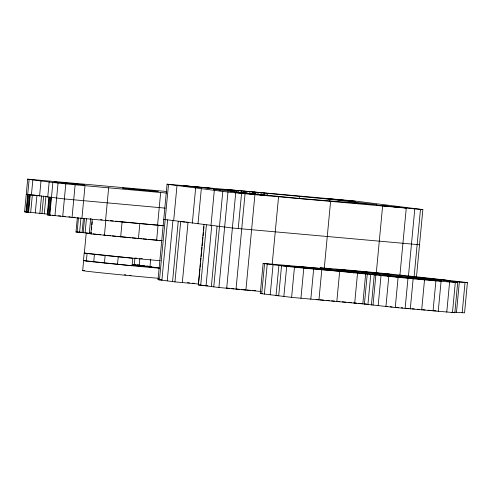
<?xml version="1.0" encoding="UTF-8"?>
<svg xmlns="http://www.w3.org/2000/svg" width="492" height="492" viewBox="0 0 492 492"><rect width="100%" height="100%" fill="white"/><g stroke="black" fill="none" stroke-linecap="round" stroke-linejoin="round"><path stroke-width="0.74" d="M47.244 214.075L24.6 211.812L27.687 179.15L166.616 191.468M26.045 212.07L29.133 179.408L27.687 179.15M26.439 212.12L28.106 194.531M27.318 212.23L28.979 194.648M28.192 212.347L29.852 194.758M28.591 212.396L30.252 194.807L32.337 194.998L30.676 212.587M31.414 194.961L32.841 179.887M35.27 212.999L36.931 195.41M39.581 196.013L41.002 180.939M39.858 213.411L41.525 195.828M41.949 213.602L43.61 196.013M44.292 213.811L45.953 196.228M47.742 197.064L49.169 181.991M163.695 225.723L72.047 217.439L47.244 214.801L48.905 197.212M47.644 214.85L49.305 197.267M48.517 214.967L50.178 197.378M49.391 215.078L51.057 197.489M49.79 215.127L52.878 182.47L29.133 179.408M54.95 215.724L58.038 183.061L52.878 182.47M62.712 216.529L65.799 183.867L58.038 183.061M72.047 217.439L75.135 184.777L65.799 183.867M91.371 233.559L75.996 231.947L77.349 217.624M77.121 232.064L78.474 217.741M79.593 232.322L80.946 217.999M81.918 218.356L85.005 185.693L166.782 193.061M82.072 232.581L83.425 218.263M83.197 232.698L84.55 218.38M85.098 232.9L86.451 218.577M158.547 278.294A49.956 0.609 5.4 0 1 85.424 271.067L82.668 270.655L83.622 260.606L132.077 265.748L132.791 258.208L84.335 253.066L86.235 232.968L88.984 233.386A49.956 0.609 5.4 0 0 91.573 233.7M86.371 261.018L87.084 253.485L84.181 253.023L83.468 260.563L86.371 261.018A49.956 0.609 5.4 0 0 159.494 268.245M89.28 233.337L90.633 219.02M161.806 240.742L90.842 233.86L92.195 219.537M91.106 233.866L91.248 232.359M91.53 229.34L91.746 227.083M91.961 224.819L92.244 221.806M93.72 261.879L94.433 254.346M105.559 220.484L108.646 187.821M104.427 235.287L105.848 220.207L108.062 220.428M104.415 263.017L105.128 255.483M117.514 264.339L118.228 256.799M120.663 236.904L122.09 221.831L115.442 221.166M159.316 267.955L134.291 264.733L134.937 257.949M138.436 238.608L139.863 223.534L163.227 225.668M139.193 265.36L139.833 258.577M149.974 266.75L150.687 259.216M157.575 225.17L160.663 192.507M156.628 240.287L158.049 225.213M198.528 284.025L174.968 281.904L158.043 279.653L167.071 184.18L354.197 200.933L422.849 209.586L416.423 277.58M159.488 279.911L168.51 184.438L167.071 184.18M161.905 280.219L167.606 219.924M167.225 280.907L172.926 220.613M173.67 220.705L176.997 185.533M172.551 281.59L178.245 221.295M174.968 281.904L180.669 221.609L185.084 222.003M182.329 282.568L188.03 222.273L186.56 222.138M192.329 223.11L195.656 187.938M197.993 223.842L201.32 188.67M261.147 291.504L218.928 287.5L198.294 284.911L203.989 224.61M198.676 282.5L199.973 268.761M200.121 267.236L200.478 263.417M200.625 261.892L200.982 258.079M201.13 256.547L201.997 247.39M202.138 245.865L202.427 242.814M202.569 241.283L202.932 237.47M203.079 235.945L203.436 232.126M203.583 230.6L203.94 226.781M200.711 285.225L206.412 224.924M210.988 225.514L214.315 190.343M206.031 285.907L211.732 225.613M220.035 190.933L220.182 189.402L230.711 190.183L230.563 191.714M211.351 286.596L217.052 226.295M213.768 286.904L222.796 191.437L168.51 184.438M218.928 287.5L227.956 192.028L222.796 191.437M231.271 191.529L231.412 189.998M232.15 191.597L232.292 190.072M234.081 191.757L234.223 190.226M226.695 288.3L235.717 192.833L227.956 192.028M236.012 191.911L236.16 190.379M236.892 191.978L237.039 190.453L329.911 199.272L376.743 204.666L299.677 198.522L241.461 192.593L213.331 189.254L220.182 189.402M238.159 192.876L238.374 190.582M241.172 192.397L241.32 190.865M238.233 228.577L241.56 193.399M244.044 193.442L244.26 191.148M236.025 289.216L245.053 193.743L235.717 192.833M245.453 192.809L245.6 191.277M246.72 193.7L246.935 191.406M249.739 193.221L249.881 191.695M252.605 194.272L252.827 191.978M253.946 194.401L254.161 192.108M254.118 194.42L254.333 192.126M254.493 194.469L254.708 192.175M254.936 193.756L255.084 192.224M245.895 290.126L254.917 194.66L422.849 209.586M255.108 193.774L255.256 192.249M257.931 194.795L258.146 192.501M260.908 195.06L261.123 192.766M263.958 195.33L264.179 193.036M267.088 195.613L267.31 193.319M467.4 282.703L446.066 280.981L457.689 282.549L454.836 312.697L395.261 307.506L362.825 303.884L291.608 297.371L260.28 293.533L263.128 263.386L331.749 269.364L320.132 267.796C368.84 271.59 417.45 276.652 465.955 282.445L467.4 282.703L464.553 312.851L455.057 312.174M261.719 293.792L264.573 263.644L263.128 263.386M264.37 294.13L267.224 263.983M272.137 264.782L278.564 196.788M270.2 294.886L273.054 264.733M276.03 295.637L278.884 265.489M278.681 295.975L281.535 265.828L264.573 263.644M283.841 296.571L286.695 266.424L281.535 265.828M299.265 198.596L299.48 196.302M291.608 297.371L294.456 267.224L286.695 266.424M300.938 298.287L303.792 268.134L294.456 267.224M310.809 299.197L313.656 269.05C361.725 272.937 409.559 279.302 457.689 282.549M318.939 299.929L321.786 269.782M329.689 201.566L329.911 199.272M324.228 268.706L330.581 201.474M327.334 270.692L327.481 269.185M336.817 301.541L339.664 271.393M355.076 203.424L355.218 201.892M353.459 273.048L353.6 271.541M354.701 303.152L357.549 273.005M362.825 303.884L365.679 273.737M364.418 304.093L367.266 273.946M367.918 304.542L370.765 274.395M371.411 304.991L374.264 274.844M373.004 305.2L375.851 275.053M376.318 272.63L382.598 206.16M379.578 275.403L379.719 273.89M378.163 305.79L381.011 275.643M385.925 306.596L388.778 276.449M395.261 307.506L398.108 277.359M399.885 275.52L406.244 208.288M405.131 308.423L407.979 278.275M408.421 276.264L414.781 209.032M409.615 278.109L409.756 276.596L297.445 266.48L308.263 267.876L280.594 265.403L320.772 269.487L433.077 279.604L422.265 278.214L449.934 280.686L409.756 276.596M410.303 308.89L413.151 278.736M414.049 277.47L420.476 209.475M421.681 309.911L424.528 279.763M433.058 310.938L435.912 280.791M438.231 311.405L441.084 281.258M446.767 312.149L449.614 281.996M452.468 312.592L455.315 282.439M456.484 312.297L459.331 282.15M462.179 312.74L465.026 282.592M82.668 270.655L84.618 270.625M90.633 218.712L91.075 218.725M75.996 231.947L81.346 232.181M90.842 233.86L91.684 233.878M24.6 211.812L28.395 212.034M419.522 244.758L232.39 228.005L163.744 219.352M158.043 279.653L161.843 279.874M260.28 293.533L262.648 293.644M89.501 233.017L90.823 233.091M252.654 290.501L255.465 290.649L254.635 290.52M278.546 295.606L277.74 295.551L278.398 295.637M237.039 190.453L225.791 189.549L230.711 190.183M250.489 290.329L246.935 290.022M433.919 310.729L436.035 310.913M140.798 258.564L142.219 258.687M33.105 195.066L36.168 195.342M38.462 195.552L39.993 195.687M165.361 208.134L64.378 198.94L26.261 194.223M47.244 214.801L50.861 215.127M52.392 215.262L55.455 215.539M58.517 215.816L60.602 216.006M62.951 216.216L65.159 216.418M68.849 216.751L70.325 216.88M73.861 217.2L75.03 217.304M198.294 284.911L204.186 285.44M205.656 285.575L207.864 285.772M320.194 299.843L323.988 300.182M326.264 300.384L329.296 300.661M331.571 300.864L334.603 301.141M336.879 301.344L339.911 301.614M342.186 301.824L345.974 302.162M348.25 302.365L351.288 302.642M353.57 302.844L356.608 303.121M358.883 303.324L362.684 303.669M364.203 303.804L366.478 304.013M395.383 307.26L398.342 307.525M401.3 307.789L402.825 307.93M406.65 308.275L408.944 308.478M412.007 308.755L414.301 308.964M417.364 309.234L419.658 309.443M422.714 309.72L425.008 309.929M428.046 310.2L430.998 310.464M135.411 258.072L136.751 258.189M192.723 283.164L194.648 283.343M241.689 289.548L245.533 289.899M245.053 193.743L254.917 194.66M75.135 184.777L85.005 185.693M303.792 268.134L313.656 269.05M132.354 264.936L151.462 266.947L131.967 265.348M129.654 275.268L131.02 275.397M187.526 282.672L189.488 282.863M239.727 289.358L236.258 289.025M122.09 221.831L139.863 223.534M134.291 264.733L135.749 264.868M137.207 265.01L140.122 265.293M142.305 265.502L143.762 265.643M146.678 265.926L148.129 266.067M124.408 274.751L125.927 274.905M390.279 306.774L392.13 306.953M110.276 220.65L113.228 220.945M231.369 288.533L234.014 288.804M387.77 306.522L385.353 306.258M100.565 219.653L102.078 219.813M229.383 288.318L226.861 288.035M451.804 312.236L454.836 312.697M316.233 299.419L317.918 299.634M132.127 264.524A49.956 0.609 5.4 0 1 135.97 264.887M137.508 265.034A49.956 0.609 5.4 0 1 139.796 265.256M142.797 265.545A49.956 0.609 5.4 0 1 144.285 265.692M160.208 260.711A49.956 0.609 5.4 0 1 87.084 253.485M162.108 240.606A49.956 0.609 5.4 0 1 159.285 240.36M157.827 240.231A49.956 0.609 5.4 0 1 153.35 239.832M152.594 239.764A49.956 0.609 5.4 0 1 148.209 239.37M146.714 239.229A49.956 0.609 5.4 0 1 142.932 238.884M141.419 238.743A49.956 0.609 5.4 0 1 137.625 238.386M136.093 238.245A49.956 0.609 5.4 0 1 132.243 237.876M130.712 237.728A49.956 0.609 5.4 0 1 126.936 237.365M126.192 237.298A49.956 0.609 5.4 0 1 117.367 236.431M115.952 236.289A49.956 0.609 5.4 0 1 112.256 235.92M110.743 235.766A49.956 0.609 5.4 0 1 107.072 235.385M105.669 235.244A49.956 0.609 5.4 0 1 103.652 235.035M100.473 234.696A49.956 0.609 5.4 0 1 97.545 234.377M96.192 234.229A49.956 0.609 5.4 0 1 93.166 233.891M54.544 182.058L84.396 184.9L54.544 182.058M122.76 188.19L158.086 191.548L122.76 188.19M183.75 185.779L213.602 188.62L183.75 185.779M234.641 192.335L264.493 195.176L234.641 192.335M325.618 198.559L355.464 201.4L325.618 198.559M376.503 205.121L406.355 207.956L376.503 205.121M337.051 269.438L336.27 269.401L390.654 274.388L337.051 269.438M387.942 275.994L387.161 275.963L441.545 280.944L387.942 275.994"/></g></svg>
